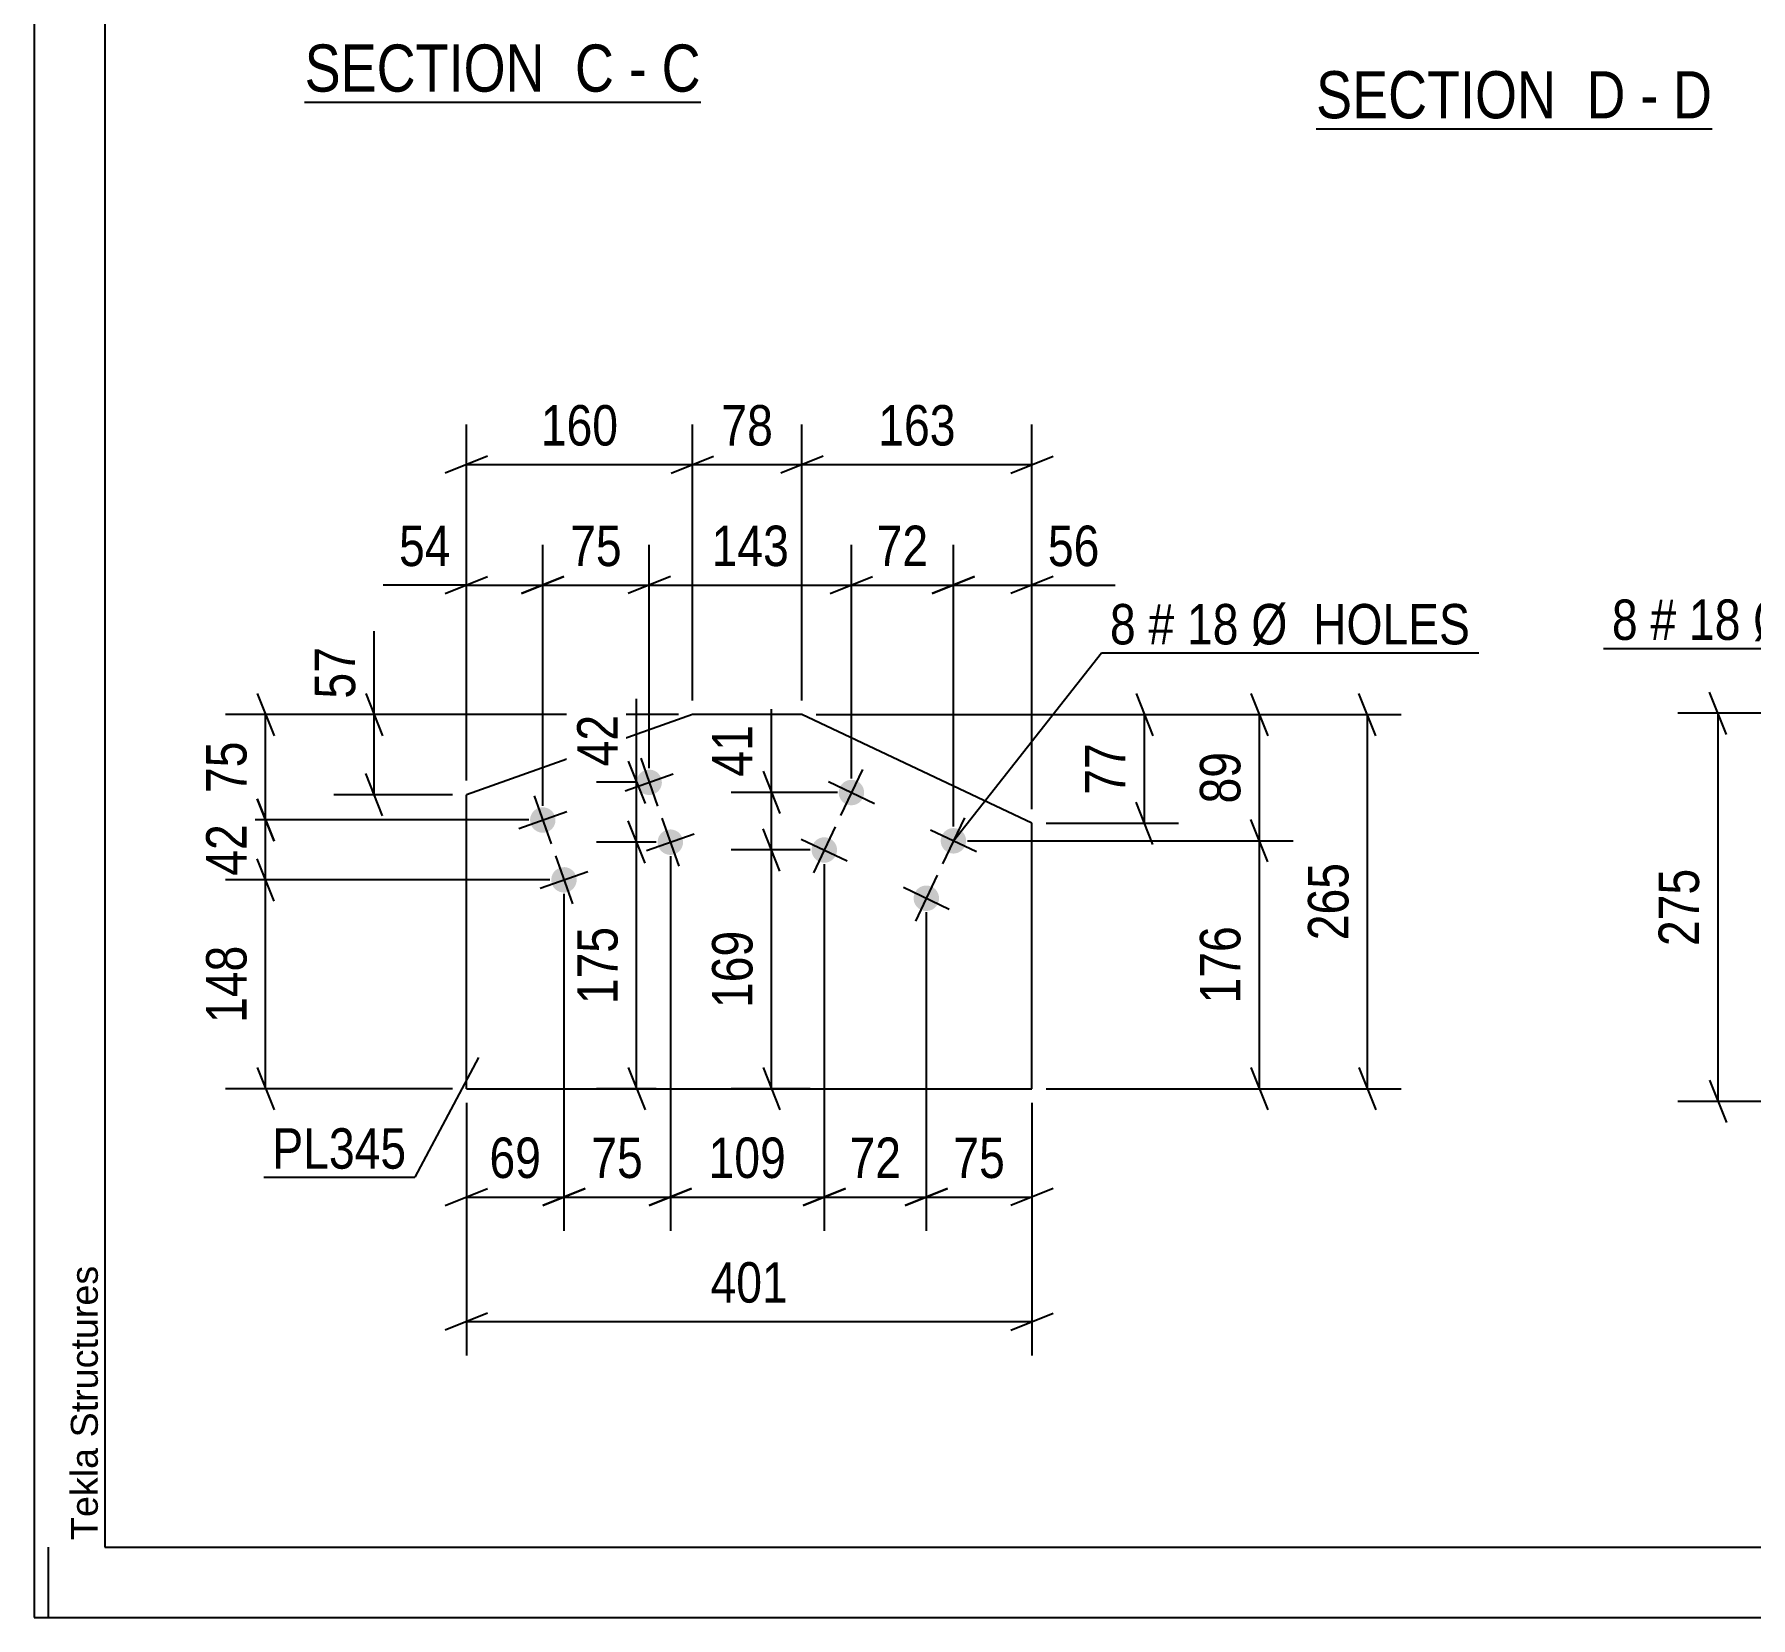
# Model space of a CAD drawing. Header units: millimetres. Extents: x 0 to 841, y 0 to 594.
# Drawn here: x 0 to 121.7, y 0 to 112.2 of the extents above; entities that cross this region are included whole.
import ezdxf

# ---------------------------------------------------------------- set-up
doc = ezdxf.new("R2010")
doc.units = ezdxf.units.MM
doc.styles.add('Arial', font='ARIAL.TTF', dxfattribs={"height": 0.2})
doc.styles.add('Arial Narrow', font='ARIALN.TTF', dxfattribs={"height": 0.2})

# ---------------------------------------------------------------- blocks, each defined once
blk = doc.blocks.new('Unknown-122568681-18 - 2078')
at = {"color": 6, "linetype": 'Continuous'}
blk.add_line((90.85, 105.47), (118.92, 105.47), dxfattribs=at)
at = {"color": 0, "linetype": 'Continuous'}
for points in [[(108.96, 106.22), (108.96, 109.72), (90.85, 109.72), (90.85, 106.22)], [(112.78, 106.22), (112.78, 109.72), (110.01, 109.72), (110.01, 106.22)], [(115.1, 106.22), (115.1, 109.72), (113.83, 109.72), (113.83, 106.22)], [(118.92, 106.22), (118.92, 109.72), (116.15, 109.72), (116.15, 106.22)]]:
    blk.add_wipeout(points, dxfattribs=at)
at = {"color": 7, "linetype": 'Continuous', "style": 'Arial Narrow'}
for s, p in [('SECTION ', (90.85, 106.22)), ('D', (110.01, 106.22)), ('D', (116.15, 106.22)), ('-', (113.83, 106.22))]:
    blk.add_text(s, height=3.34, dxfattribs=at).set_placement(p)
blk = doc.blocks.new('Unknown-122568681-1133')
at = {"color": 5, "linetype": 'Continuous'}
for p, q in [((0, 594), (0, 0)), ((5, 589), (5, 5)), ((1, 0), (1, 5)), ((5, 5), (836, 5)), ((0, 0), (841, 0))]:
    blk.add_line(p, q, dxfattribs=at)
at = {"color": 174, "linetype": 'Continuous', "style": 'Arial'}
blk.add_text('Tekla Structures', height=1.9102, rotation=90, dxfattribs=at).set_placement((4.5, 5.5))
blk = doc.blocks.new('Unknown-122568681-13 - 7999')
at = {"color": 6, "linetype": 'Continuous'}
blk.add_line((19.16, 107.36), (47.23, 107.36), dxfattribs=at)
at = {"color": 0, "linetype": 'Continuous'}
for points in [[(37.27, 108.11), (37.27, 111.61), (19.16, 111.61), (19.16, 108.11)], [(41.09, 108.11), (41.09, 111.61), (38.32, 111.61), (38.32, 108.11)], [(43.41, 108.11), (43.41, 111.61), (42.14, 111.61), (42.14, 108.11)], [(47.23, 108.11), (47.23, 111.61), (44.46, 111.61), (44.46, 108.11)]]:
    blk.add_wipeout(points, dxfattribs=at)
at = {"color": 7, "linetype": 'Continuous', "style": 'Arial Narrow'}
for s, p in [('SECTION ', (19.16, 108.11)), ('C', (38.32, 108.11)), ('C', (44.46, 108.11)), ('-', (42.14, 108.11))]:
    blk.add_text(s, height=3.34, dxfattribs=at).set_placement(p)
blk = doc.blocks.new('Bolt-122568681-12852 - 12850')
at = {"linetype": 'Continuous'}
for points in [[(58.73, 58.07, -1), (57.1, 58.84, -1)], [(56.81, 54, -1), (55.18, 54.77, -1)], [(65.96, 54.65, -1), (64.33, 55.42, -1)], [(64.04, 50.58, -1), (62.41, 51.35, -1)]]:
    blk.add_hatch(color=1, dxfattribs=at).paths.add_polyline_path(points)
at = {"color": 1, "linetype": 'Continuous'}
for p, q in [((58.69, 60.08), (57.15, 56.83)), ((56.29, 59.23), (59.54, 57.69)), ((56.76, 56.02), (55.22, 52.76)), ((65.92, 56.66), (64.38, 53.41)), ((54.36, 55.16), (57.62, 53.62)), ((63.52, 55.81), (66.77, 54.27)), ((63.99, 52.6), (62.45, 49.34)), ((61.6, 51.74), (64.85, 50.2))]:
    blk.add_line(p, q, dxfattribs=at)
blk = doc.blocks.new('Part-122568681-12851 - 12850')
at = {"color": 2, "linetype": 'Continuous'}
for p, q in [((46.65, 63.98), (30.63, 58.3)), ((54.41, 63.98), (46.65, 63.98)), ((70.71, 56.28), (54.41, 63.98)), ((30.63, 37.47), (30.63, 58.3)), ((70.71, 37.47), (70.71, 56.28)), ((30.63, 37.47), (70.71, 37.47))]:
    blk.add_line(p, q, dxfattribs=at)
blk = doc.blocks.new('Bolt-122568681-12853 - 12850')
at = {"linetype": 'Continuous'}
for points in [[(44.43, 59.48, -1), (42.73, 58.88, -1)], [(36.89, 56.81, -1), (35.19, 56.21, -1)], [(45.93, 55.24, -1), (44.23, 54.64, -1)], [(38.39, 52.57, -1), (36.69, 51.97, -1)]]:
    blk.add_hatch(color=1, dxfattribs=at).paths.add_polyline_path(points)
at = {"color": 1, "linetype": 'Continuous'}
for p, q in [((42.98, 60.88), (44.18, 57.49)), ((41.88, 58.58), (45.28, 59.78)), ((35.44, 58.21), (36.64, 54.81)), ((34.34, 55.91), (37.74, 57.11)), ((44.48, 56.64), (45.68, 53.24)), ((43.39, 54.34), (46.78, 55.54)), ((36.94, 53.96), (38.14, 50.57)), ((35.85, 51.67), (39.24, 52.87))]:
    blk.add_line(p, q, dxfattribs=at)
blk = doc.blocks.new('StraightDimension-122568681-13015 - 12841')
at = {"color": 7, "linetype": 'Continuous'}
for p, q in [((119.94, 62.57), (118.74, 65.57)), ((158.39, 64.07), (116.49, 64.07)), ((119.34, 36.57), (119.34, 64.07)), ((118.74, 38.07), (119.94, 35.07)), ((142.09, 36.57), (116.49, 36.57))]:
    blk.add_line(p, q, dxfattribs=at)
at = {"color": 0}
blk.add_wipeout([(118.59, 53.67), (114.39, 53.67), (114.39, 46.98), (118.59, 46.98)], dxfattribs=at)
at = {"color": 3, "style": 'Arial Narrow'}
blk.add_text('275', height=2.863, rotation=90.0002, dxfattribs=at).set_placement((117.99, 47.58))
blk = doc.blocks.new('StraightDimension-122568681-13020 - 12850')
at = {"color": 7, "linetype": 'Continuous'}
for p, q in [((46.65, 64.98), (46.65, 84.54)), ((54.41, 64.98), (54.41, 84.54)), ((45.15, 81.09), (48.15, 82.29)), ((46.65, 81.69), (54.41, 81.69)), ((55.91, 82.29), (52.91, 81.09))]:
    blk.add_line(p, q, dxfattribs=at)
at = {"color": 0}
blk.add_wipeout([(52.96, 82.44), (52.96, 86.64), (48.1, 86.64), (48.1, 82.44)], dxfattribs=at)
at = {"color": 3, "style": 'Arial Narrow'}
blk.add_text('78', height=2.863, dxfattribs=at).set_placement((48.7, 83.04))
blk = doc.blocks.new('StraightDimension-122568681-14247 - 12850')
at = {"color": 7, "linetype": 'Continuous'}
for p, q in [((63.22, 49.97), (63.22, 27.4)), ((70.71, 36.47), (70.71, 27.4)), ((61.72, 29.2), (64.72, 30.4)), ((63.22, 29.8), (70.71, 29.8)), ((72.21, 30.4), (69.21, 29.2))]:
    blk.add_line(p, q, dxfattribs=at)
at = {"color": 0}
blk.add_wipeout([(69.4, 30.55), (69.4, 34.75), (64.54, 34.75), (64.54, 30.55)], dxfattribs=at)
at = {"color": 3, "style": 'Arial Narrow'}
blk.add_text('75', height=2.863, dxfattribs=at).set_placement((65.14, 31.15))
blk = doc.blocks.new('StraightDimension-122568681-13075 - 12850')
at = {"color": 7, "linetype": 'Continuous'}
for p, q in [((86.23, 65.48), (87.43, 62.48)), ((55.41, 63.98), (89.23, 63.98)), ((86.83, 55.04), (86.83, 63.98)), ((87.43, 53.54), (86.23, 56.54)), ((66.15, 55.04), (89.23, 55.04))]:
    blk.add_line(p, q, dxfattribs=at)
at = {"color": 0}
blk.add_wipeout([(86.08, 61.94), (81.88, 61.94), (81.88, 57.08), (86.08, 57.08)], dxfattribs=at)
at = {"color": 3, "style": 'Arial Narrow'}
blk.add_text('89', height=2.863, rotation=90.0002, dxfattribs=at).set_placement((85.48, 57.68))
blk = doc.blocks.new('StraightDimension-122568681-13019 - 12850')
at = {"color": 7, "linetype": 'Continuous'}
for p, q in [((54.41, 64.98), (54.41, 84.54)), ((70.71, 57.28), (70.71, 84.54)), ((55.91, 82.29), (52.91, 81.09)), ((54.41, 81.69), (70.71, 81.69)), ((69.21, 81.09), (72.21, 82.29))]:
    blk.add_line(p, q, dxfattribs=at)
at = {"color": 0}
blk.add_wipeout([(65.91, 82.44), (65.91, 86.64), (59.22, 86.64), (59.22, 82.44)], dxfattribs=at)
at = {"color": 3, "style": 'Arial Narrow'}
blk.add_text('163', height=2.863, dxfattribs=at).set_placement((59.82, 83.04))
blk = doc.blocks.new('StraightDimension-122568681-13043 - 12850')
at = {"color": 7, "linetype": 'Continuous'}
for p, q in [((30.63, 59.3), (30.63, 76)), ((36.04, 57.51), (36.04, 76)), ((30.63, 73.15), (24.72, 73.15)), ((30.63, 73.15), (24.72, 73.15)), ((29.13, 72.55), (32.13, 73.75)), ((30.63, 73.15), (36.04, 73.15)), ((37.54, 73.75), (34.54, 72.55))]:
    blk.add_line(p, q, dxfattribs=at)
at = {"color": 0}
blk.add_wipeout([(30.1, 73.9), (30.1, 78.1), (25.25, 78.1), (25.25, 73.9)], dxfattribs=at)
at = {"color": 3, "style": 'Arial Narrow'}
blk.add_text('54', height=2.863, dxfattribs=at).set_placement((25.85, 74.5))
blk = doc.blocks.new('StraightDimension-122568681-13021 - 12850')
at = {"color": 7, "linetype": 'Continuous'}
for p, q in [((30.63, 59.3), (30.63, 84.54)), ((46.65, 64.98), (46.65, 84.54)), ((32.13, 82.29), (29.13, 81.09)), ((30.63, 81.69), (46.65, 81.69)), ((45.15, 81.09), (48.15, 82.29))]:
    blk.add_line(p, q, dxfattribs=at)
at = {"color": 0}
blk.add_wipeout([(41.98, 82.44), (41.98, 86.64), (35.3, 86.64), (35.3, 82.44)], dxfattribs=at)
at = {"color": 3, "style": 'Arial Narrow'}
blk.add_text('160', height=2.863, dxfattribs=at).set_placement((35.9, 83.04))
blk = doc.blocks.new('StraightDimension-122568681-14309 - 12850')
at = {"color": 7, "linetype": 'Continuous'}
for p, q in [((52.85, 52.89), (51.65, 55.89)), ((54.99, 54.39), (49.4, 54.39)), ((52.25, 37.47), (52.25, 54.39)), ((51.65, 38.97), (52.85, 35.97)), ((54.99, 37.47), (49.4, 37.47))]:
    blk.add_line(p, q, dxfattribs=at)
at = {"color": 0}
blk.add_wipeout([(51.5, 49.27), (47.3, 49.27), (47.3, 42.59), (51.5, 42.59)], dxfattribs=at)
at = {"color": 3, "style": 'Arial Narrow'}
blk.add_text('169', height=2.863, rotation=90.0002, dxfattribs=at).set_placement((50.9, 43.19))
blk = doc.blocks.new('StraightDimension-122568681-13027 - 12850')
at = {"color": 7, "linetype": 'Continuous'}
for p, q in [((30.63, 36.47), (30.63, 18.57)), ((70.71, 36.47), (70.71, 18.57)), ((32.13, 21.57), (29.13, 20.37)), ((30.63, 20.97), (70.71, 20.97)), ((69.21, 20.37), (72.21, 21.57))]:
    blk.add_line(p, q, dxfattribs=at)
at = {"color": 0}
blk.add_wipeout([(54.01, 21.72), (54.01, 25.92), (47.33, 25.92), (47.33, 21.72)], dxfattribs=at)
at = {"color": 3, "style": 'Arial Narrow'}
blk.add_text('401', height=2.863, dxfattribs=at).set_placement((47.93, 22.32))
blk = doc.blocks.new('StraightDimension-122568681-13031 - 12850')
at = {"color": 7, "linetype": 'Continuous'}
for p, q in [((24.09, 63.98), (24.09, 69.89)), ((24.09, 63.98), (24.09, 69.89)), ((23.49, 65.48), (24.69, 62.48)), ((45.65, 63.98), (21.24, 63.98)), ((24.09, 58.3), (24.09, 63.98)), ((24.69, 56.8), (23.49, 59.8)), ((29.63, 58.3), (21.24, 58.3))]:
    blk.add_line(p, q, dxfattribs=at)
at = {"color": 0}
blk.add_wipeout([(23.34, 69.37), (19.14, 69.37), (19.14, 64.51), (23.34, 64.51)], dxfattribs=at)
at = {"color": 3, "style": 'Arial Narrow'}
blk.add_text('57', height=2.863, rotation=90.0002, dxfattribs=at).set_placement((22.74, 65.11))
blk = doc.blocks.new('StraightDimension-122568681-13035 - 12850')
at = {"color": 7, "linetype": 'Continuous'}
for p, q in [((78.09, 65.48), (79.29, 62.48)), ((55.41, 63.98), (81.09, 63.98)), ((78.69, 56.28), (78.69, 63.98)), ((79.29, 54.78), (78.09, 57.78)), ((71.71, 56.28), (81.09, 56.28))]:
    blk.add_line(p, q, dxfattribs=at)
at = {"color": 0}
blk.add_wipeout([(77.94, 62.56), (73.74, 62.56), (73.74, 57.7), (77.94, 57.7)], dxfattribs=at)
at = {"color": 3, "style": 'Arial Narrow'}
blk.add_text('77', height=2.863, rotation=90.0002, dxfattribs=at).set_placement((77.34, 58.3))
blk = doc.blocks.new('StraightDimension-122568681-13039 - 12850')
at = {"color": 7, "linetype": 'Continuous'}
for p, q in [((65.15, 56.04), (65.15, 76)), ((70.71, 57.28), (70.71, 76)), ((63.65, 72.55), (66.65, 73.75)), ((65.15, 73.15), (70.71, 73.15)), ((72.21, 73.75), (69.21, 72.55)), ((70.71, 73.15), (76.62, 73.15)), ((70.71, 73.15), (76.62, 73.15))]:
    blk.add_line(p, q, dxfattribs=at)
at = {"color": 0}
blk.add_wipeout([(76.09, 73.9), (76.09, 78.1), (71.24, 78.1), (71.24, 73.9)], dxfattribs=at)
at = {"color": 3, "style": 'Arial Narrow'}
blk.add_text('56', height=2.863, dxfattribs=at).set_placement((71.84, 74.5))
blk = doc.blocks.new('StraightDimension-122568681-13040 - 12850')
at = {"color": 7, "linetype": 'Continuous'}
for p, q in [((57.92, 59.46), (57.92, 76)), ((65.15, 56.04), (65.15, 76)), ((56.42, 72.55), (59.42, 73.75)), ((57.92, 73.15), (65.15, 73.15)), ((66.65, 73.75), (63.65, 72.55))]:
    blk.add_line(p, q, dxfattribs=at)
at = {"color": 0}
blk.add_wipeout([(63.96, 73.9), (63.96, 78.1), (59.1, 78.1), (59.1, 73.9)], dxfattribs=at)
at = {"color": 3, "style": 'Arial Narrow'}
blk.add_text('72', height=2.863, dxfattribs=at).set_placement((59.7, 74.5))
blk = doc.blocks.new('StraightDimension-122568681-13041 - 12850')
at = {"color": 7, "linetype": 'Continuous'}
for p, q in [((43.58, 60.18), (43.58, 76)), ((57.92, 59.46), (57.92, 76)), ((45.08, 73.75), (42.08, 72.55)), ((43.58, 73.15), (57.92, 73.15)), ((56.42, 72.55), (59.42, 73.75))]:
    blk.add_line(p, q, dxfattribs=at)
at = {"color": 0}
blk.add_wipeout([(54.09, 73.9), (54.09, 78.1), (47.41, 78.1), (47.41, 73.9)], dxfattribs=at)
at = {"color": 3, "style": 'Arial Narrow'}
blk.add_text('143', height=2.863, dxfattribs=at).set_placement((48.01, 74.5))
blk = doc.blocks.new('StraightDimension-122568681-13042 - 12850')
at = {"color": 7, "linetype": 'Continuous'}
for p, q in [((36.04, 57.51), (36.04, 76)), ((43.58, 60.18), (43.58, 76)), ((34.54, 72.55), (37.54, 73.75)), ((36.04, 73.15), (43.58, 73.15)), ((45.08, 73.75), (42.08, 72.55))]:
    blk.add_line(p, q, dxfattribs=at)
at = {"color": 0}
blk.add_wipeout([(42.24, 73.9), (42.24, 78.1), (37.38, 78.1), (37.38, 73.9)], dxfattribs=at)
at = {"color": 3, "style": 'Arial Narrow'}
blk.add_text('75', height=2.863, dxfattribs=at).set_placement((37.98, 74.5))
blk = doc.blocks.new('StraightDimension-122568681-13076 - 12850')
at = {"color": 7, "linetype": 'Continuous'}
for p, q in [((87.43, 53.54), (86.23, 56.54)), ((66.15, 55.04), (89.23, 55.04)), ((86.83, 37.47), (86.83, 55.04)), ((86.23, 38.97), (87.43, 35.97)), ((71.71, 37.47), (89.23, 37.47))]:
    blk.add_line(p, q, dxfattribs=at)
at = {"color": 0}
blk.add_wipeout([(86.08, 49.6), (81.88, 49.6), (81.88, 42.91), (86.08, 42.91)], dxfattribs=at)
at = {"color": 3, "style": 'Arial Narrow'}
blk.add_text('176', height=2.863, rotation=90.0002, dxfattribs=at).set_placement((85.48, 43.51))
blk = doc.blocks.new('StraightDimension-122568681-13095 - 12850')
at = {"color": 7, "linetype": 'Continuous'}
for p, q in [((15.79, 65.48), (16.99, 62.48)), ((45.65, 63.98), (13.54, 63.98)), ((16.39, 56.51), (16.39, 63.98)), ((16.99, 55.01), (15.79, 58.01)), ((35.04, 56.51), (13.54, 56.51))]:
    blk.add_line(p, q, dxfattribs=at)
at = {"color": 0}
blk.add_wipeout([(15.64, 62.68), (11.44, 62.68), (11.44, 57.82), (15.64, 57.82)], dxfattribs=at)
at = {"color": 3, "style": 'Arial Narrow'}
blk.add_text('75', height=2.863, rotation=90.0002, dxfattribs=at).set_placement((15.04, 58.42))
blk = doc.blocks.new('StraightDimension-122568681-13096 - 12850')
at = {"color": 7, "linetype": 'Continuous'}
for p, q in [((15.79, 58.01), (16.99, 55.01)), ((35.04, 56.51), (13.54, 56.51)), ((16.39, 52.27), (16.39, 56.51)), ((16.99, 50.77), (15.79, 53.77)), ((36.54, 52.27), (13.54, 52.27))]:
    blk.add_line(p, q, dxfattribs=at)
at = {"color": 0}
blk.add_wipeout([(15.64, 56.82), (11.44, 56.82), (11.44, 51.96), (15.64, 51.96)], dxfattribs=at)
at = {"color": 3, "style": 'Arial Narrow'}
blk.add_text('42', height=2.863, rotation=90.0002, dxfattribs=at).set_placement((15.04, 52.56))
blk = doc.blocks.new('StraightDimension-122568681-13097 - 12850')
at = {"color": 7, "linetype": 'Continuous'}
for p, q in [((16.99, 50.77), (15.79, 53.77)), ((36.54, 52.27), (13.54, 52.27)), ((16.39, 37.47), (16.39, 52.27)), ((15.79, 38.97), (16.99, 35.97)), ((29.63, 37.47), (13.54, 37.47))]:
    blk.add_line(p, q, dxfattribs=at)
at = {"color": 0}
blk.add_wipeout([(15.64, 48.21), (11.44, 48.21), (11.44, 41.53), (15.64, 41.53)], dxfattribs=at)
at = {"color": 3, "style": 'Arial Narrow'}
blk.add_text('148', height=2.863, rotation=90.0002, dxfattribs=at).set_placement((15.04, 42.13))
blk = doc.blocks.new('StraightDimension-122568681-13115 - 12850')
at = {"color": 7, "linetype": 'Continuous'}
for p, q in [((95.09, 62.48), (93.89, 65.48)), ((55.41, 63.98), (96.89, 63.98)), ((94.49, 37.47), (94.49, 63.98)), ((93.89, 38.97), (95.09, 35.97)), ((71.71, 37.47), (96.89, 37.47))]:
    blk.add_line(p, q, dxfattribs=at)
at = {"color": 0}
blk.add_wipeout([(93.74, 54.07), (89.54, 54.07), (89.54, 47.39), (93.74, 47.39)], dxfattribs=at)
at = {"color": 3, "style": 'Arial Narrow'}
blk.add_text('265', height=2.863, rotation=90.0002, dxfattribs=at).set_placement((93.14, 47.99))
blk = doc.blocks.new('StraightDimension-122568681-14248 - 12850')
at = {"color": 7, "linetype": 'Continuous'}
for p, q in [((55.99, 53.39), (55.99, 27.4)), ((63.22, 49.97), (63.22, 27.4)), ((54.49, 29.2), (57.49, 30.4)), ((55.99, 29.8), (63.22, 29.8)), ((64.72, 30.4), (61.72, 29.2))]:
    blk.add_line(p, q, dxfattribs=at)
at = {"color": 0}
blk.add_wipeout([(62.04, 30.55), (62.04, 34.75), (57.18, 34.75), (57.18, 30.55)], dxfattribs=at)
at = {"color": 3, "style": 'Arial Narrow'}
blk.add_text('72', height=2.863, dxfattribs=at).set_placement((57.78, 31.15))
blk = doc.blocks.new('StraightDimension-122568681-14249 - 12850')
at = {"color": 7, "linetype": 'Continuous'}
for p, q in [((45.08, 53.94), (45.08, 27.4)), ((55.99, 53.39), (55.99, 27.4)), ((43.58, 29.2), (46.58, 30.4)), ((45.08, 29.8), (55.99, 29.8)), ((57.49, 30.4), (54.49, 29.2))]:
    blk.add_line(p, q, dxfattribs=at)
at = {"color": 0}
blk.add_wipeout([(53.88, 30.55), (53.88, 34.75), (47.19, 34.75), (47.19, 30.55)], dxfattribs=at)
at = {"color": 3, "style": 'Arial Narrow'}
blk.add_text('109', height=2.863, dxfattribs=at).set_placement((47.79, 31.15))
blk = doc.blocks.new('StraightDimension-122568681-14250 - 12850')
at = {"color": 7, "linetype": 'Continuous'}
for p, q in [((45.08, 53.94), (45.08, 27.4)), ((37.54, 51.27), (37.54, 27.4)), ((36.04, 29.2), (39.04, 30.4)), ((37.54, 29.8), (45.08, 29.8)), ((46.58, 30.4), (43.58, 29.2))]:
    blk.add_line(p, q, dxfattribs=at)
at = {"color": 0}
blk.add_wipeout([(43.74, 30.55), (43.74, 34.75), (38.88, 34.75), (38.88, 30.55)], dxfattribs=at)
at = {"color": 3, "style": 'Arial Narrow'}
blk.add_text('75', height=2.863, dxfattribs=at).set_placement((39.48, 31.15))
blk = doc.blocks.new('StraightDimension-122568681-14251 - 12850')
at = {"color": 7, "linetype": 'Continuous'}
for p, q in [((37.54, 51.27), (37.54, 27.4)), ((30.63, 36.47), (30.63, 27.4)), ((29.13, 29.2), (32.13, 30.4)), ((30.63, 29.8), (37.54, 29.8)), ((39.04, 30.4), (36.04, 29.2))]:
    blk.add_line(p, q, dxfattribs=at)
at = {"color": 0}
blk.add_wipeout([(36.51, 30.55), (36.51, 34.75), (31.66, 34.75), (31.66, 30.55)], dxfattribs=at)
at = {"color": 3, "style": 'Arial Narrow'}
blk.add_text('69', height=2.863, dxfattribs=at).set_placement((32.26, 31.15))
blk = doc.blocks.new('StraightDimension-122568681-14284 - 12850')
at = {"color": 7, "linetype": 'Continuous'}
for p, q in [((42.69, 59.18), (42.69, 65.09)), ((42.69, 59.18), (42.69, 65.09)), ((42.09, 60.68), (43.29, 57.68)), ((42.58, 59.18), (39.84, 59.18)), ((42.69, 54.94), (42.69, 59.18)), ((43.29, 53.44), (42.09, 56.44)), ((44.08, 54.94), (39.84, 54.94))]:
    blk.add_line(p, q, dxfattribs=at)
at = {"color": 0}
blk.add_wipeout([(41.94, 64.56), (37.74, 64.56), (37.74, 59.71), (41.94, 59.71)], dxfattribs=at)
at = {"color": 3, "style": 'Arial Narrow'}
blk.add_text('42', height=2.863, rotation=90.0002, dxfattribs=at).set_placement((41.34, 60.31))
blk = doc.blocks.new('StraightDimension-122568681-14285 - 12850')
at = {"color": 7, "linetype": 'Continuous'}
for p, q in [((43.29, 53.44), (42.09, 56.44)), ((44.08, 54.94), (39.84, 54.94)), ((42.69, 37.47), (42.69, 54.94)), ((42.09, 38.97), (43.29, 35.97)), ((44.08, 37.47), (39.84, 37.47))]:
    blk.add_line(p, q, dxfattribs=at)
at = {"color": 0}
blk.add_wipeout([(41.94, 49.55), (37.74, 49.55), (37.74, 42.86), (41.94, 42.86)], dxfattribs=at)
at = {"color": 3, "style": 'Arial Narrow'}
blk.add_text('175', height=2.863, rotation=90.0002, dxfattribs=at).set_placement((41.34, 43.46))
blk = doc.blocks.new('StraightDimension-122568681-14308 - 12850')
at = {"color": 7, "linetype": 'Continuous'}
for p, q in [((52.25, 58.46), (52.25, 64.36)), ((52.25, 58.46), (52.25, 64.36)), ((51.65, 59.96), (52.85, 56.96)), ((56.92, 58.46), (49.4, 58.46)), ((52.25, 54.39), (52.25, 58.46)), ((52.85, 52.89), (51.65, 55.89)), ((54.99, 54.39), (49.4, 54.39))]:
    blk.add_line(p, q, dxfattribs=at)
at = {"color": 0}
blk.add_wipeout([(51.5, 63.84), (47.3, 63.84), (47.3, 58.98), (51.5, 58.98)], dxfattribs=at)
at = {"color": 3, "style": 'Arial Narrow'}
blk.add_text('41', height=2.863, rotation=90.0002, dxfattribs=at).set_placement((50.9, 59.58))
blk = doc.blocks.new('MarkSet-122568681-14947 - 12841')
at = {"color": 0}
for points in [[(113.65, 69.27), (113.65, 72.27), (111.82, 72.27), (111.82, 69.27)], [(116.38, 69.27), (116.38, 72.27), (114.55, 72.27), (114.55, 69.27)], [(120.93, 69.27), (120.93, 72.27), (117.28, 72.27), (117.28, 69.27)], [(137.36, 69.27), (137.36, 72.27), (121.83, 72.27), (121.83, 69.27)]]:
    blk.add_wipeout(points, dxfattribs=at)
for points in [[(113.65, 69.27), (113.65, 72.27), (111.82, 72.27), (111.82, 69.27)], [(116.38, 69.27), (116.38, 72.27), (114.55, 72.27), (114.55, 69.27)], [(120.93, 69.27), (120.93, 72.27), (117.28, 72.27), (117.28, 69.27)], [(137.36, 69.27), (137.36, 72.27), (121.83, 72.27), (121.83, 69.27)]]:
    blk.add_wipeout(points, dxfattribs=at)
at = {"color": 7, "linetype": 'Continuous'}
for p in [(111.22, 68.67), (148.66, 55.12)]:
    blk.add_line(p, (137.96, 68.67), dxfattribs=at)
at = {"color": 3, "style": 'Arial Narrow'}
for s, height, p in [('8', 2.86, (111.82, 69.27)), ('#', 2.86, (114.55, 69.27)), ('18', 2.863, (117.28, 69.27)), ('Ø  HOLES', 2.863, (121.83, 69.27))]:
    blk.add_text(s, height=height, dxfattribs=at).set_placement(p)
blk = doc.blocks.new('Mark-122568681-13193 - 12850')
at = {"color": 0}
blk.add_wipeout([(26.37, 31.81), (26.37, 34.81), (16.87, 34.81), (16.87, 31.81)], dxfattribs=at)
blk.add_wipeout([(26.37, 31.81), (26.37, 34.81), (16.87, 34.81), (16.87, 31.81)], dxfattribs=at)
at = {"color": 30, "linetype": 'Continuous'}
for p in [(31.48, 39.68), (16.27, 31.21)]:
    blk.add_line(p, (26.97, 31.21), dxfattribs=at)
at = {"color": 3, "style": 'Arial Narrow'}
blk.add_text('PL345', height=2.863, dxfattribs=at).set_placement((16.87, 31.81))
blk = doc.blocks.new('MarkSet-122568681-14235 - 12850')
at = {"color": 0}
for points in [[(78.07, 68.95), (78.07, 71.95), (76.24, 71.95), (76.24, 68.95)], [(80.8, 68.95), (80.8, 71.95), (78.97, 71.95), (78.97, 68.95)], [(85.36, 68.95), (85.36, 71.95), (81.7, 71.95), (81.7, 68.95)], [(101.78, 68.95), (101.78, 71.95), (86.26, 71.95), (86.26, 68.95)]]:
    blk.add_wipeout(points, dxfattribs=at)
for points in [[(78.07, 68.95), (78.07, 71.95), (76.24, 71.95), (76.24, 68.95)], [(80.8, 68.95), (80.8, 71.95), (78.97, 71.95), (78.97, 68.95)], [(85.36, 68.95), (85.36, 71.95), (81.7, 71.95), (81.7, 68.95)], [(101.78, 68.95), (101.78, 71.95), (86.26, 71.95), (86.26, 68.95)]]:
    blk.add_wipeout(points, dxfattribs=at)
at = {"color": 7, "linetype": 'Continuous'}
for p, q in [((65.15, 55.04), (75.64, 68.35)), ((75.64, 68.35), (102.38, 68.35))]:
    blk.add_line(p, q, dxfattribs=at)
at = {"color": 3, "style": 'Arial Narrow'}
for s, height, p in [('8', 2.86, (76.24, 68.95)), ('#', 2.86, (78.97, 68.95)), ('18', 2.863, (81.7, 68.95)), ('Ø  HOLES', 2.863, (86.26, 68.95))]:
    blk.add_text(s, height=height, dxfattribs=at).set_placement(p)

msp = doc.modelspace()

# ---------------------------------------------------------------- block references
for name in ['Unknown-122568681-18 - 2078', 'Part-122568681-12851 - 12850', 'Bolt-122568681-12853 - 12850', 'Bolt-122568681-12852 - 12850']:
    msp.add_blockref(name, (0, 0))

# ---------------------------------------------------------------- next in the draw order: block references
msp.add_blockref('Unknown-122568681-1133', (0, 0))

# ---------------------------------------------------------------- next in the draw order: block references
for name in ['Unknown-122568681-13 - 7999', 'StraightDimension-122568681-13020 - 12850', 'StraightDimension-122568681-13043 - 12850', 'StraightDimension-122568681-13015 - 12841', 'StraightDimension-122568681-14247 - 12850']:
    msp.add_blockref(name, (0, 0))

# ---------------------------------------------------------------- next in the draw order: block references
for name in ['StraightDimension-122568681-13021 - 12850', 'MarkSet-122568681-14947 - 12841', 'StraightDimension-122568681-13075 - 12850']:
    msp.add_blockref(name, (0, 0))

# ---------------------------------------------------------------- next in the draw order: block references
for name in ['StraightDimension-122568681-13019 - 12850', 'StraightDimension-122568681-13031 - 12850', 'StraightDimension-122568681-14309 - 12850']:
    msp.add_blockref(name, (0, 0))

# ---------------------------------------------------------------- next in the draw order: block references
for name in ['StraightDimension-122568681-13035 - 12850', 'StraightDimension-122568681-13027 - 12850']:
    msp.add_blockref(name, (0, 0))

# ---------------------------------------------------------------- next in the draw order: block references
msp.add_blockref('StraightDimension-122568681-13039 - 12850', (0, 0))

# ---------------------------------------------------------------- next in the draw order: block references
msp.add_blockref('StraightDimension-122568681-13040 - 12850', (0, 0))

# ---------------------------------------------------------------- next in the draw order: block references
for name in ['StraightDimension-122568681-13041 - 12850', 'StraightDimension-122568681-13076 - 12850']:
    msp.add_blockref(name, (0, 0))

# ---------------------------------------------------------------- next in the draw order: block references
for name in ['StraightDimension-122568681-13042 - 12850', 'StraightDimension-122568681-13115 - 12850']:
    msp.add_blockref(name, (0, 0))

# ---------------------------------------------------------------- next in the draw order: block references
for name in ['MarkSet-122568681-14235 - 12850', 'StraightDimension-122568681-13095 - 12850', 'StraightDimension-122568681-14248 - 12850']:
    msp.add_blockref(name, (0, 0))

# ---------------------------------------------------------------- next in the draw order: block references
for name in ['StraightDimension-122568681-13096 - 12850', 'StraightDimension-122568681-14249 - 12850']:
    msp.add_blockref(name, (0, 0))

# ---------------------------------------------------------------- next in the draw order: block references
for name in ['StraightDimension-122568681-14308 - 12850', 'StraightDimension-122568681-13097 - 12850']:
    msp.add_blockref(name, (0, 0))

# ---------------------------------------------------------------- next in the draw order: block references
msp.add_blockref('StraightDimension-122568681-14250 - 12850', (0, 0))

# ---------------------------------------------------------------- next in the draw order: block references
for name in ['StraightDimension-122568681-14284 - 12850', 'StraightDimension-122568681-14251 - 12850']:
    msp.add_blockref(name, (0, 0))

# ---------------------------------------------------------------- next in the draw order: block references
for name in ['StraightDimension-122568681-14285 - 12850', 'Mark-122568681-13193 - 12850']:
    msp.add_blockref(name, (0, 0))

doc.saveas('drawing.dxf')
